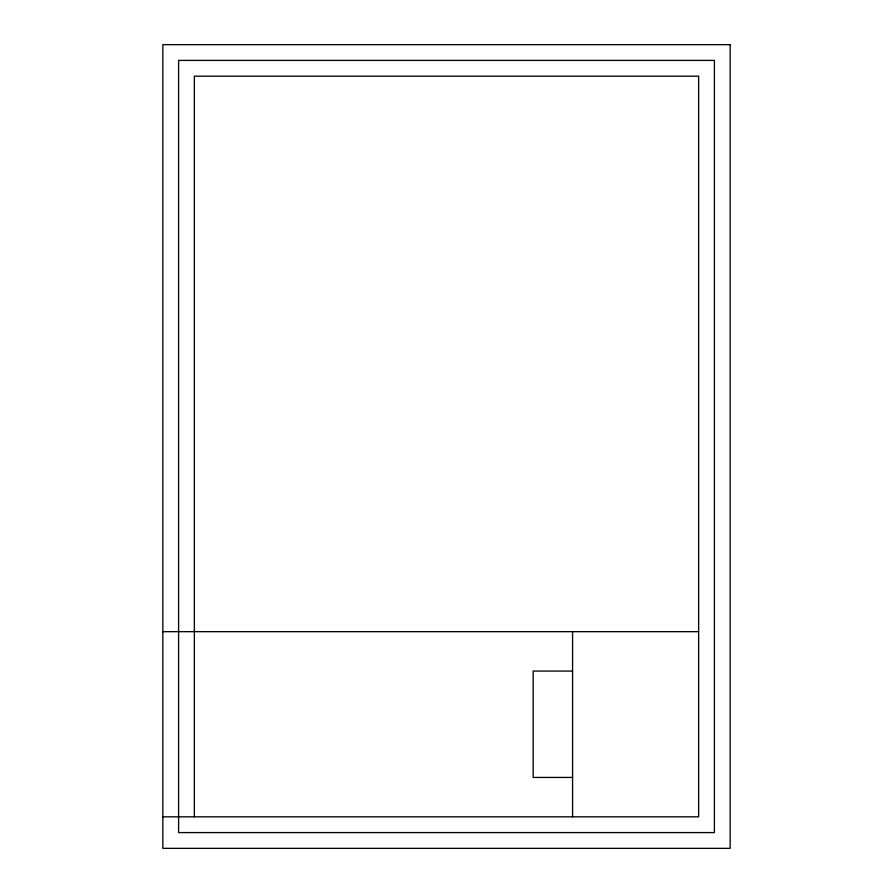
<?xml version="1.0" encoding="UTF-8"?>
<svg xmlns="http://www.w3.org/2000/svg" width="893" height="893" viewBox="0 0 893 893"><rect width="100%" height="100%" fill="white"/><g stroke="black" fill="none" stroke-linecap="round" stroke-linejoin="round"><path stroke-width="1.34" d="M162.839 631.664L698.639 631.664M572.569 671.067L533.177 671.067L533.177 777.435L572.569 777.435M162.839 816.827L698.639 816.827L698.639 76.173L194.361 76.173L194.361 816.827M572.569 631.664L572.569 816.827M730.161 44.65L162.839 44.65L162.839 848.35L730.161 848.35L730.161 44.65M714.4 60.411L178.6 60.411L178.6 832.589L714.4 832.589L714.4 60.411"/></g></svg>
